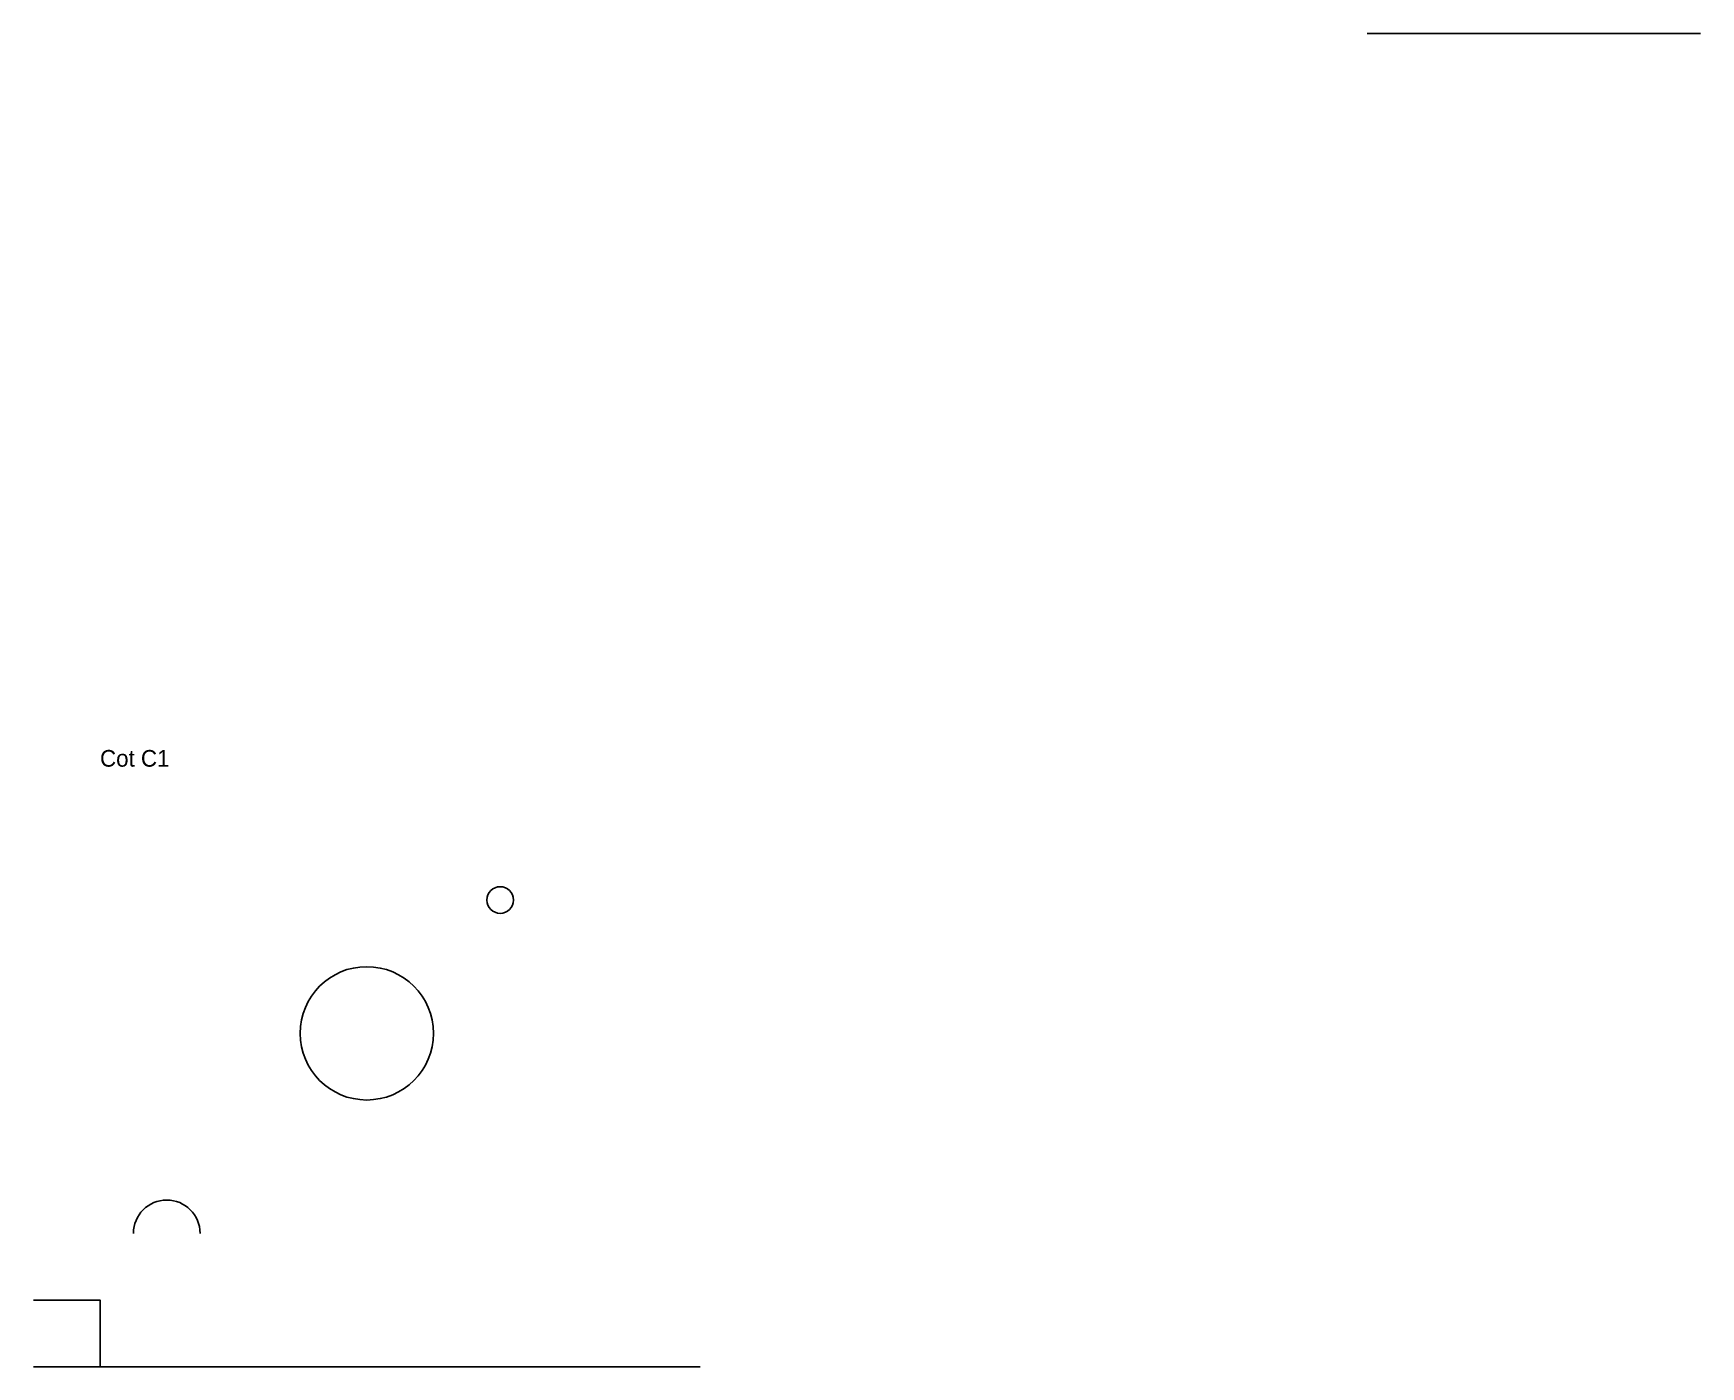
# Model space of a CAD drawing. Header units: metres. Extents: x 0 to 250, y 0 to 200.
import ezdxf

# ---------------------------------------------------------------- set-up
doc = ezdxf.new("R2010")
doc.units = ezdxf.units.M

# ---------------------------------------------------------------- blocks, each defined once
blk = doc.blocks.new('COT')
blk.add_circle((0, 0), 2)

msp = doc.modelspace()

# ---------------------------------------------------------------- linework, layer by layer
at = {"layer": 'GHICHU'}
msp.add_lwpolyline([(0, 0), (10, 0), (10, 10), (0, 10)], dxfattribs=at)
at = {"layer": 'KETCAU'}
msp.add_line((0, 0), (100, 0), dxfattribs=at)
msp.add_circle((50, 50), 10, dxfattribs=at)
at = {"layer": 'KIENTRUC'}
msp.add_arc((20, 20), 5, 0, 180, dxfattribs=at)
at = {"layer": 'XOA'}
msp.add_line((200, 200), (250, 200), dxfattribs=at)

# ---------------------------------------------------------------- block references
at = {"layer": 'KETCAU'}
msp.add_blockref('COT', (70, 70), dxfattribs=at)

# ---------------------------------------------------------------- texts
msp.add_text('Cot C1', height=2.5, dxfattribs=at).set_placement((10, 90))

doc.saveas('drawing.dxf')
